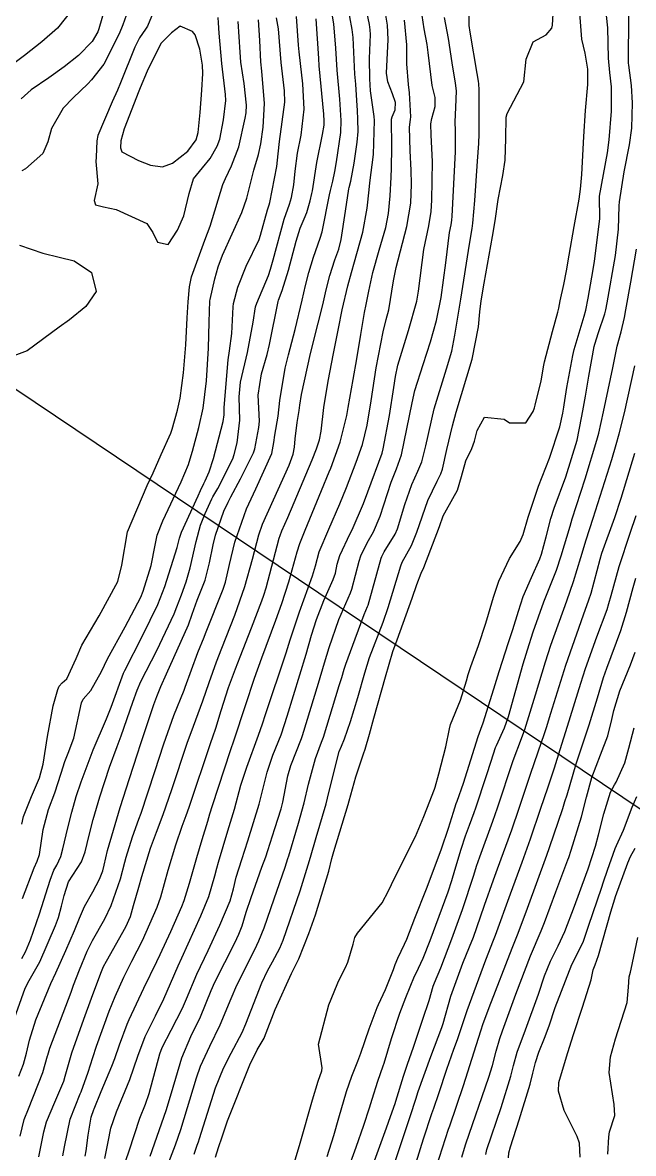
# Model space of a CAD drawing. Header units: feet. Extents: x 1313709 to 1317500, y 405869 to 411659.
# Drawn here: x 1315703.2 to 1315854.1, y 408521.9 to 408801.3 of the extents above; entities that cross this region are included whole.
import ezdxf

# ---------------------------------------------------------------- set-up
doc = ezdxf.new("R2010")
doc.units = ezdxf.units.FT
for name, color, linetype in [('C-MISC', 7, 'CONTINUOUS'), ('C-TOPO-MAJR', 32, 'CONTINUOUS'), ('V-PROP-LINE', 7, 'CONTINUOUS')]:
    doc.layers.add(name, color=color, linetype=linetype)

msp = doc.modelspace()

# ---------------------------------------------------------------- linework, layer by layer
at = {"layer": 'C-MISC'}
msp.add_lwpolyline([(1316175.29, 409882.05), (1316147.13, 409840.8), (1316117.25, 409800.78), (1316085.69, 409762.07), (1315822.79, 409453.18), (1315751.45, 409369.35), (1315496.6, 409069.92), (1315725.53, 408876.04), (1315669.73, 408824.9), (1315611.32, 408771.35), (1315906.47, 408572.9), (1316371.21, 408597.55), (1316364.12, 409376.15), (1316363.66, 409392.25), (1316359.66, 409530.59), (1316358.43, 409573.13), (1316356.29, 409647.36), (1316354.08, 409723.75), (1316351.92, 409798.39), (1316349.7, 409875.22)], dxfattribs=at)
at = {"layer": 'C-TOPO-MAJR'}
for points in [[(1315726.11, 408814.06), (1315722.05, 408799.81), (1315721.78, 408799.05), (1315720.38, 408796.64), (1315717, 408793.21), (1315713.43, 408790.36), (1315709.71, 408787.67), (1315705.3, 408784.73), (1315702.81, 408782.45)], [(1315702.58, 408526.15), (1315703.61, 408530.23), (1315704.61, 408532.9), (1315708.21, 408541.86), (1315709.36, 408545.94), (1315709.41, 408546.14), (1315709.94, 408547.85), (1315715.16, 408561.7), (1315715.79, 408563.4), (1315717.24, 408567.24), (1315719.17, 408571.88), (1315720.48, 408574.51), (1315723.49, 408579.82), (1315725.09, 408583.11), (1315727.38, 408589.72), (1315728.43, 408593.81), (1315728.75, 408595.04), (1315730.37, 408600.06), (1315731.93, 408604.47), (1315732.45, 408605.94), (1315735.84, 408616.22), (1315738.09, 408623.11), (1315740.55, 408630.11), (1315743.07, 408636.31), (1315743.37, 408637.1), (1315746.47, 408645.65), (1315748.05, 408649.48), (1315748.39, 408650.33), (1315752.76, 408661.28), (1315753.34, 408663.04), (1315754.26, 408667.39), (1315755.6, 408672.9), (1315758.47, 408681.15), (1315760.77, 408686.14), (1315764.75, 408694.84), (1315765.26, 408697.58), (1315765.51, 408699.38), (1315766.35, 408704.09), (1315766.7, 408707.96), (1315768.06, 408715.91), (1315768.88, 408719.24), (1315770.48, 408725.48), (1315772.27, 408732.74), (1315773.1, 408736.33), (1315773.92, 408739.6), (1315775.07, 408743.36), (1315776.72, 408748.08), (1315777.17, 408749.62), (1315779.01, 408758.76), (1315779.26, 408759.83), (1315779.84, 408762.11), (1315780.31, 408764.5), (1315780.74, 408766.95), (1315781.77, 408774.18), (1315781.88, 408777.1), (1315781.52, 408782.44), (1315780.92, 408789.6), (1315780.58, 408795.05), (1315780.07, 408800.99), (1315779.11, 408806.69)], [(1315707.24, 408521), (1315708.46, 408527.23), (1315709.11, 408529.66), (1315711.15, 408534.56), (1315713.35, 408539.71), (1315713.71, 408540.92), (1315713.84, 408541.51), (1315715.33, 408546.68), (1315718.3, 408555.05), (1315720.2, 408560.19), (1315722.52, 408566.44), (1315723.21, 408568.05), (1315723.9, 408569.37), (1315728.68, 408577.84), (1315729.81, 408580.44), (1315730.6, 408583.14), (1315731.89, 408587.68), (1315732.65, 408590.27), (1315734.81, 408597.27), (1315736.27, 408601.28), (1315737.94, 408605.65), (1315740.09, 408611.8), (1315743.86, 408623.28), (1315745.37, 408627.47), (1315747.73, 408633.7), (1315749.25, 408638.22), (1315751.06, 408643.35), (1315752.39, 408646.71), (1315755.59, 408654.9), (1315758.09, 408661.95), (1315760.01, 408668.7), (1315761.52, 408674.72), (1315762.46, 408677.41), (1315769.03, 408691.95), (1315770.04, 408694.67), (1315770.33, 408696.4), (1315770.48, 408698.44), (1315771.03, 408702.47), (1315771.52, 408705.48), (1315771.69, 408706.76), (1315772.1, 408709.41), (1315774.31, 408719.51), (1315776.18, 408727.03), (1315777.32, 408731.56), (1315778.18, 408735.3), (1315779.07, 408738.85), (1315780.35, 408742.73), (1315781.28, 408745.32), (1315781.9, 408747.76), (1315782.96, 408754.73), (1315783.79, 408760.25), (1315783.86, 408760.57), (1315784.24, 408762.11), (1315785.05, 408766.58), (1315785.86, 408771.82), (1315786.04, 408774.44), (1315786, 408777.47), (1315785.88, 408779.6), (1315785.74, 408782.11), (1315785.47, 408786.15), (1315785.29, 408788.58), (1315784.84, 408797.65), (1315784.63, 408799.65), (1315782.87, 408809.07)], [(1315770.35, 408519.7), (1315771.77, 408524.42), (1315774.81, 408535.12), (1315776.18, 408539.7), (1315777.09, 408542.26), (1315777.2, 408543.01), (1315776.31, 408548.86), (1315778.79, 408558.61), (1315780.86, 408563.64), (1315781.19, 408564.4), (1315782.92, 408567.83), (1315783.52, 408569.09), (1315784.85, 408573.56), (1315785.24, 408575.19), (1315785.89, 408576.3), (1315792.04, 408583.8), (1315793.56, 408586.72), (1315794.29, 408588.33), (1315794.84, 408589.41), (1315800.22, 408600.16), (1315802.3, 408605.13), (1315803.02, 408607), (1315804.94, 408611.87), (1315805.11, 408612.4), (1315806, 408615.63), (1315807.76, 408622.31), (1315808.61, 408626.77), (1315808.9, 408627.82), (1315811.35, 408633.89), (1315812.8, 408638.69), (1315813.21, 408640.25), (1315813.89, 408642.19), (1315815.81, 408647.39), (1315817.59, 408652.87), (1315818.28, 408655.15), (1315819.47, 408659.31), (1315820.8, 408663.31), (1315823.48, 408668.88), (1315826.07, 408673.08), (1315826.82, 408674.81), (1315828.05, 408679.07), (1315830.62, 408686.73), (1315833.32, 408693.71), (1315835.91, 408701.41), (1315836.59, 408704.8), (1315836.85, 408706.31), (1315836.95, 408706.88), (1315837.65, 408711.12), (1315839.09, 408719.04), (1315839.45, 408720.57), (1315841.92, 408728.78), (1315842.31, 408730.29), (1315842.86, 408733.24), (1315843.82, 408738.42), (1315844.46, 408742.28), (1315845.75, 408752.91), (1315845.8, 408755), (1315845.67, 408756.25), (1315845.71, 408758.41), (1315847.67, 408769.13), (1315848.1, 408772.33), (1315848.63, 408779.47), (1315848.62, 408785.46), (1315848.22, 408789), (1315847.9, 408792.51), (1315847.72, 408800), (1315846.98, 408806.95)], [(1315715.24, 408804.31), (1315711.85, 408799.92), (1315707.9, 408796.6), (1315703.69, 408793.21), (1315699.7, 408790.24)], [(1315729.58, 408805.38), (1315727.94, 408800.75), (1315727.03, 408798.53), (1315723.26, 408791.08), (1315720.23, 408787.17), (1315719.28, 408786.2), (1315715.68, 408782.72), (1315713.25, 408780.17), (1315710.36, 408775.19), (1315709.45, 408771.89), (1315708.18, 408768.95), (1315703.94, 408765.18), (1315703.01, 408764.73)], [(1315713.11, 408521.26), (1315713.56, 408523.46), (1315714.98, 408530.29), (1315717.45, 408536.6), (1315717.66, 408537.09), (1315719.36, 408541.92), (1315720.51, 408545.56), (1315721.46, 408548.37), (1315724.61, 408556.98), (1315726.04, 408560.63), (1315728.17, 408565.38), (1315730.16, 408569.33), (1315732.84, 408574.49), (1315736.45, 408582.68), (1315737.3, 408585.25), (1315739.18, 408591.87), (1315741.04, 408598.15), (1315742.6, 408602.76), (1315743.59, 408605.35), (1315744.33, 408607.4), (1315749.65, 408623.45), (1315750.15, 408624.85), (1315750.91, 408626.98), (1315752.27, 408631.28), (1315754.08, 408637.04), (1315755.75, 408641.62), (1315756.93, 408644.55), (1315759.76, 408651.79), (1315762.3, 408658.42), (1315762.81, 408659.83), (1315763.39, 408661.65), (1315766.59, 408673.93), (1315766.81, 408674.6), (1315767.25, 408675.71), (1315768.69, 408679.03), (1315774.75, 408693.24), (1315775.78, 408696), (1315776.49, 408698.23), (1315776.93, 408700.37), (1315777.57, 408706.2), (1315778.65, 408712.72), (1315780.01, 408719.54), (1315781.2, 408725.73), (1315782.13, 408730.33), (1315783.55, 408736.28), (1315784.41, 408739.6), (1315785.18, 408742.21), (1315787.25, 408749.51), (1315788.3, 408755.45), (1315788.77, 408760.03), (1315788.99, 408761.72), (1315789.84, 408768.76), (1315790.08, 408777.17), (1315790, 408778.13), (1315789.11, 408784.48), (1315788.92, 408787.45), (1315788.91, 408792.43), (1315789.13, 408798.35), (1315789.08, 408799.55), (1315788.85, 408800.86), (1315787.84, 408805.93)], [(1315718.62, 408521.16), (1315718.88, 408522.46), (1315719.36, 408526.36), (1315720.13, 408530.84), (1315720.8, 408532.73), (1315720.86, 408532.88), (1315722.6, 408537.19), (1315725.23, 408543.41), (1315725.94, 408545.31), (1315727.13, 408548.67), (1315729.01, 408553.77), (1315729.49, 408554.92), (1315733.11, 408562.71), (1315736.31, 408569.29), (1315737.15, 408571.01), (1315739.77, 408576.69), (1315742.52, 408582.84), (1315743.12, 408584.4), (1315744.38, 408588.64), (1315746.19, 408595.02), (1315747.54, 408599.46), (1315748.94, 408603.98), (1315749.47, 408605.79), (1315750.07, 408607.81), (1315754.57, 408621.44), (1315755.47, 408624.09), (1315758.28, 408632.54), (1315760.47, 408639.29), (1315762.26, 408644.37), (1315765.73, 408653.68), (1315767.2, 408657.78), (1315768.99, 408663.09), (1315771.02, 408670.55), (1315771.64, 408672.59), (1315772.98, 408675.92), (1315777.04, 408685.68), (1315778.95, 408690.32), (1315779.32, 408691.22), (1315781.63, 408697.64), (1315783.24, 408704.24), (1315783.59, 408706.24), (1315784.84, 408713.09), (1315785.74, 408718.25), (1315786.72, 408724.28), (1315787.62, 408729.65), (1315788.02, 408731.64), (1315788.71, 408734.98), (1315789.71, 408739.6), (1315791.28, 408745.06), (1315792.9, 408750.68), (1315793.59, 408754.13), (1315794, 408758.51), (1315794.22, 408763.1), (1315794.32, 408765.32), (1315794.38, 408770.53), (1315794.31, 408777.43), (1315794.49, 408778.08), (1315795.22, 408779.76), (1315795.29, 408781.58), (1315794.57, 408783.76), (1315793.38, 408786.73), (1315793.11, 408788.86), (1315793.49, 408797.13), (1315793.3, 408800.73), (1315792.63, 408804.68)], [(1315736.02, 408805.24), (1315734.06, 408800.45), (1315733.55, 408799.7), (1315732.07, 408797.57), (1315730.94, 408795.23), (1315727.37, 408786.41), (1315726.63, 408784.67), (1315725.28, 408781.78), (1315721.74, 408773.44), (1315721.56, 408772.09), (1315721.33, 408768.08), (1315721.31, 408766.98), (1315721.79, 408761.46), (1315720.86, 408757.36), (1315721.23, 408756.26), (1315723.14, 408755.76), (1315726.27, 408755.11), (1315733.91, 408751.64), (1315735.34, 408749.42), (1315736.47, 408747.06), (1315739.11, 408746.46), (1315741.48, 408750.03), (1315743, 408753.61), (1315744.37, 408759.11), (1315745.38, 408762.74), (1315747.61, 408765.41), (1315749.49, 408767.73), (1315751.24, 408770.77), (1315751.9, 408772.5), (1315752.83, 408777.29), (1315753.35, 408782.09), (1315753.31, 408783.56), (1315752.44, 408791.21), (1315751.74, 408798.72), (1315751.55, 408801.25), (1315751.48, 408802.61)], [(1315737.26, 408514.35), (1315740.93, 408523.96), (1315742.25, 408527.8), (1315746.14, 408540.53), (1315747.13, 408543.4), (1315749.42, 408548.34), (1315752.01, 408553.66), (1315754.68, 408560.16), (1315756.09, 408563.46), (1315760.53, 408572.23), (1315761.56, 408574.37), (1315762.83, 408577.6), (1315765.35, 408584.75), (1315768.07, 408592.6), (1315768.74, 408594.75), (1315768.92, 408595.37), (1315771.37, 408603.48), (1315772.75, 408608.48), (1315773.82, 408613.08), (1315775.5, 408619.45), (1315777.01, 408623.46), (1315777.51, 408624.76), (1315781.41, 408637.49), (1315782.01, 408639.5), (1315782.59, 408641.55), (1315783.01, 408642.81), (1315785.35, 408649.06), (1315787.59, 408655.05), (1315788.42, 408657.06), (1315788.52, 408657.33), (1315791.79, 408668.93), (1315791.94, 408669.39), (1315792.51, 408670.52), (1315795.19, 408674.92), (1315795.77, 408676.19), (1315797.63, 408682.23), (1315799.3, 408687.18), (1315800.82, 408690.47), (1315801.79, 408692.8), (1315802.75, 408696.69), (1315804.87, 408705.9), (1315807.9, 408715.78), (1315809.21, 408720.09), (1315809.74, 408722.76), (1315809.94, 408724.08), (1315811.43, 408733.01), (1315813.58, 408746.56), (1315814.25, 408750.47), (1315814.43, 408751.76), (1315814.86, 408757.37), (1315815.58, 408767.06), (1315815.91, 408771.43), (1315815.97, 408773.84), (1315815.94, 408784.73), (1315815.9, 408786.16), (1315815.81, 408786.85), (1315815.48, 408788.73), (1315813.71, 408798.98), (1315813.53, 408800.59), (1315813.49, 408805.65)], [(1315700.69, 408553.87), (1315703.84, 408562.72), (1315704.79, 408564.6), (1315707.46, 408569.19), (1315711.32, 408578.17), (1315712.05, 408580.19), (1315712.82, 408582.95), (1315713.42, 408585.6), (1315714.52, 408588.95), (1315716.67, 408592.31), (1315717.76, 408593.95), (1315718.65, 408596.35), (1315719.64, 408600.5), (1315720.65, 408604.36), (1315722.26, 408609.97), (1315724.65, 408617.35), (1315726.53, 408622.45), (1315727.54, 408625.09), (1315730.44, 408633.38), (1315731.49, 408636.34), (1315732.42, 408638.48), (1315736.31, 408646.18), (1315740.61, 408655.17), (1315741.31, 408656.95), (1315742.41, 408659.9), (1315743.56, 408663.12), (1315744.55, 408666.57), (1315746.07, 408673.1), (1315747.14, 408677.12), (1315748.26, 408679.98), (1315749.9, 408683.62), (1315750.2, 408684.16), (1315751.39, 408686.15), (1315755.08, 408693.55), (1315755.47, 408694.61), (1315756.18, 408697.45), (1315756.86, 408703.09), (1315756.7, 408708.8), (1315756.99, 408712.47), (1315758.71, 408719.78), (1315760.13, 408727.3), (1315760.73, 408731.05), (1315761.01, 408731.99), (1315763.91, 408738.81), (1315764.45, 408740.37), (1315765.05, 408742.67), (1315767.82, 408752.74), (1315769.08, 408756.43), (1315769.59, 408758.07), (1315770.16, 408761.25), (1315770.52, 408764.63), (1315771.11, 408769.08), (1315771.98, 408773.47), (1315772.74, 408779.95), (1315772.44, 408786.19), (1315771.87, 408791.25), (1315771.52, 408794.14), (1315771.31, 408795.78), (1315770.85, 408802.86)], [(1315702.25, 408540.92), (1315703.4, 408543.88), (1315704.12, 408546.63), (1315704.87, 408549.84), (1315706.45, 408554.85), (1315710.15, 408563.81), (1315711.44, 408566.48), (1315713.87, 408571.99), (1315715.97, 408576.98), (1315717.24, 408580.02), (1315718.48, 408582.85), (1315720.5, 408586.47), (1315722.19, 408589.62), (1315722.98, 408591.71), (1315723.31, 408593.06), (1315724.2, 408596.76), (1315725.62, 408601.76), (1315727.31, 408607.34), (1315729.59, 408614.54), (1315731.57, 408620.64), (1315732.32, 408622.94), (1315735.61, 408632.82), (1315736.36, 408634.76), (1315737.36, 408637.24), (1315738.71, 408640.42), (1315744.15, 408652.46), (1315745.1, 408655.13), (1315746.33, 408658.55), (1315748.28, 408663.54), (1315749.36, 408667.81), (1315750.24, 408672.29), (1315750.84, 408674.64), (1315752.88, 408680.55), (1315753.95, 408682.84), (1315754.66, 408684.15), (1315757.02, 408688.56), (1315760.22, 408694.97), (1315760.52, 408695.98), (1315761.55, 408701.23), (1315761.69, 408702.84), (1315761.41, 408709.23), (1315762.23, 408714.54), (1315763.58, 408719.33), (1315764.15, 408721.76), (1315766.33, 408732.39), (1315766.43, 408732.71), (1315767.33, 408735.12), (1315768.86, 408740.14), (1315770.76, 408747.3), (1315771.71, 408750.56), (1315772.7, 408752.81), (1315773.43, 408754.4), (1315774.19, 408757.25), (1315774.65, 408759.08), (1315774.79, 408759.79), (1315775.84, 408766.73), (1315777.27, 408773.67), (1315777.67, 408775.98), (1315777.7, 408776.95), (1315777.58, 408778.73), (1315776.47, 408790.64), (1315776.33, 408792.45), (1315775.68, 408802.27)], [(1315702.99, 408570.01), (1315703.88, 408571.64), (1315705.16, 408574.67), (1315707.39, 408581.05), (1315710.03, 408589.4), (1315710.94, 408591.86), (1315711.61, 408593.07), (1315712.66, 408595.22), (1315713.11, 408597.13), (1315714.35, 408602.3), (1315715.36, 408606.19), (1315716.43, 408610.03), (1315717.62, 408613.72), (1315720.64, 408621.62), (1315723.94, 408629.3), (1315725.06, 408632.13), (1315728.09, 408640.53), (1315728.41, 408641.23), (1315732.84, 408649.79), (1315736.59, 408657.51), (1315738.3, 408661.97), (1315741.34, 408671.59), (1315741.93, 408673.9), (1315742.43, 408675.4), (1315746.54, 408684.38), (1315747.12, 408685.65), (1315747.93, 408687.39), (1315748.28, 408688.05), (1315749.29, 408690.3), (1315750.33, 408693.62), (1315752.72, 408702.71), (1315752.95, 408704.4), (1315753.01, 408706.22), (1315753.98, 408717.99), (1315754.3, 408720.19), (1315754.86, 408724.5), (1315755.17, 408731.09), (1315755.27, 408731.92), (1315756.35, 408735.97), (1315758.45, 408741.15), (1315761.59, 408747.73), (1315761.96, 408748.78), (1315763.69, 408755.07), (1315764.1, 408756.3), (1315764.26, 408756.85), (1315765.95, 408765.8), (1315766.32, 408768.86), (1315766.68, 408771.98), (1315767.94, 408781.68), (1315767.88, 408784.5), (1315767.08, 408791.43), (1315766.37, 408799.81), (1315765.92, 408802.48)], [(1315703.02, 408603.25), (1315703.43, 408605.11), (1315705.4, 408610.09), (1315707.33, 408614.68), (1315708.27, 408618.05), (1315709.32, 408624.86), (1315710.73, 408632.49), (1315711.86, 408636.47), (1315712.21, 408637.31), (1315712.98, 408638.15), (1315714.14, 408639.17), (1315716.4, 408644.14), (1315717.85, 408647.46), (1315722.13, 408654.74), (1315726.73, 408663.24), (1315727.7, 408667.23), (1315729.06, 408675.47), (1315733.94, 408686.92), (1315735.45, 408690.04), (1315737.45, 408694.57), (1315739.79, 408699.83), (1315740.17, 408700.84), (1315741.49, 408705.52), (1315742.13, 408708.52), (1315742.96, 408714.79), (1315743.47, 408721.72), (1315743.82, 408728.35), (1315744.09, 408732.29), (1315744.4, 408736.05), (1315744.91, 408738.51), (1315748.23, 408747.53), (1315749.52, 408751.03), (1315752.66, 408761.3), (1315753.27, 408762.82), (1315754.82, 408765.91), (1315756.57, 408770.65), (1315758.18, 408777.73), (1315758.39, 408779.04), (1315758.46, 408780.96), (1315757.88, 408786.25), (1315757.13, 408791.55), (1315756.92, 408794.02), (1315756.45, 408801.61)], [(1315703.17, 408584.86), (1315706.03, 408592.47), (1315706.81, 408594.11), (1315707.38, 408595.77), (1315708.24, 408601.88), (1315709.55, 408606.83), (1315711.12, 408610.99), (1315712.7, 408615.8), (1315713.61, 408618.69), (1315714.42, 408620.75), (1315715.86, 408624.51), (1315717.7, 408633.19), (1315718.14, 408634.16), (1315720.05, 408636.26), (1315722.64, 408640.96), (1315724.14, 408644.1), (1315728.56, 408652), (1315732.42, 408659.37), (1315733.01, 408660.81), (1315734.92, 408667.15), (1315735.91, 408672.15), (1315736.41, 408674.69), (1315737.84, 408678.22), (1315742.36, 408687.8), (1315744.14, 408692.11), (1315744.62, 408693.55), (1315745.14, 408695.39), (1315746.75, 408701.27), (1315747.81, 408706.04), (1315748.62, 408712.8), (1315749.09, 408720.88), (1315749.31, 408727.29), (1315749.45, 408732.59), (1315749.48, 408732.88), (1315750.69, 408738.03), (1315751.49, 408740.99), (1315752.58, 408743.85), (1315757.35, 408754.41), (1315758.61, 408757.93), (1315759.1, 408759.9), (1315760.32, 408764.84), (1315761.46, 408768.72), (1315762.02, 408771.37), (1315762.57, 408775.48), (1315762.94, 408781.3), (1315762.26, 408789.31), (1315762.02, 408791.62), (1315761.81, 408796.89), (1315761.46, 408801.98)], [(1315723.52, 408520.63), (1315724.34, 408524.74), (1315724.97, 408528.09), (1315726.42, 408532.17), (1315729.68, 408540.13), (1315731.62, 408545.9), (1315733.48, 408550.71), (1315735.99, 408555.84), (1315738.06, 408560.04), (1315739.75, 408563.81), (1315741.65, 408568.22), (1315742.52, 408570.19), (1315747.23, 408580.55), (1315749.19, 408585.35), (1315750.7, 408590.45), (1315751.14, 408592.36), (1315751.54, 408593.83), (1315753.92, 408601.55), (1315755.5, 408606.97), (1315757.11, 408612.9), (1315758.54, 408617.32), (1315761.48, 408625.22), (1315762.47, 408628.05), (1315763.2, 408630.3), (1315768.26, 408645.61), (1315769.28, 408648.78), (1315771.59, 408655.74), (1315774.82, 408664.58), (1315775.52, 408667.11), (1315776.47, 408670.57), (1315778.81, 408676.13), (1315781.54, 408682.39), (1315783.16, 408686.45), (1315785.59, 408692.67), (1315787.11, 408697.02), (1315788.29, 408701.82), (1315789.28, 408707.86), (1315790.56, 408716.03), (1315792.23, 408724.89), (1315793.03, 408727.94), (1315793.65, 408730.36), (1315794.83, 408737.5), (1315795.49, 408740.78), (1315798.11, 408750.91), (1315799.07, 408756.74), (1315799.26, 408761.44), (1315799.19, 408764.83), (1315798.9, 408769.64), (1315798.75, 408775.45), (1315798.98, 408777.41), (1315799.05, 408778.01), (1315798.73, 408783.98), (1315798.49, 408786.01), (1315798.09, 408791.17), (1315798.09, 408793.08), (1315798.06, 408795.85), (1315797.52, 408801.9)], [(1315728.68, 408520.08), (1315729.48, 408522.51), (1315732.14, 408530.58), (1315733.51, 408534.03), (1315734.43, 408536.64), (1315737.08, 408546.47), (1315737.66, 408548.02), (1315739.88, 408552.29), (1315742.66, 408557.74), (1315743.68, 408560.09), (1315746.24, 408566.16), (1315749, 408572.04), (1315751.92, 408578.28), (1315754.44, 408584.31), (1315755.27, 408587.28), (1315755.94, 408590.12), (1315757.32, 408594.5), (1315758.86, 408599.13), (1315761.64, 408608.17), (1315762.61, 408612.09), (1315763.59, 408616.1), (1315765.03, 408620.3), (1315767.06, 408625.33), (1315767.16, 408625.59), (1315768.51, 408629.94), (1315773.26, 408645.21), (1315774.58, 408649.92), (1315775.76, 408653.8), (1315777.62, 408658.5), (1315779.9, 408663.73), (1315780.44, 408665.22), (1315780.93, 408667.47), (1315781.51, 408669.64), (1315784.13, 408675.09), (1315784.59, 408675.98), (1315787.38, 408682.46), (1315788.47, 408685.36), (1315791.97, 408694.89), (1315792.29, 408695.99), (1315793.79, 408704.24), (1315794.86, 408711.12), (1315795.29, 408713.84), (1315795.91, 408716.66), (1315798.47, 408725.21), (1315800.56, 408732.46), (1315800.99, 408734.94), (1315802.3, 408745.27), (1315803.56, 408751.14), (1315804.13, 408754.64), (1315804.3, 408757.42), (1315804.45, 408767.01), (1315804.1, 408773.47), (1315804.02, 408776.27), (1315804.25, 408777.64), (1315805.11, 408780.59), (1315805.13, 408782.83), (1315804.39, 408785.79), (1315803.38, 408793.93), (1315803.11, 408795.91), (1315802.36, 408799.78), (1315801.85, 408803.11)], [(1315734.7, 408521.2), (1315738.65, 408532.48), (1315739.95, 408536.79), (1315742.51, 408545.46), (1315744.75, 408550.75), (1315747.11, 408555.65), (1315749.77, 408562.13), (1315750.67, 408564.18), (1315755.59, 408573.92), (1315756.6, 408576.01), (1315757.4, 408578.11), (1315758.44, 408581.49), (1315759.61, 408585.13), (1315762.3, 408592.57), (1315763.25, 408595.19), (1315763.78, 408596.73), (1315765.51, 408602.17), (1315767.02, 408607), (1315767.45, 408608.69), (1315768.73, 408615.16), (1315769.44, 408617.71), (1315772.04, 408624.39), (1315772.33, 408625.18), (1315776.26, 408638.08), (1315777.74, 408643.09), (1315778.88, 408646.89), (1315781.34, 408653.79), (1315784.16, 408660.4), (1315784.48, 408661.28), (1315786.31, 408668.19), (1315786.72, 408669.51), (1315788.34, 408672.79), (1315789.83, 408675.45), (1315791.51, 408679.38), (1315794.26, 408687.71), (1315795.56, 408691.04), (1315796.77, 408694.48), (1315799.38, 408707.33), (1315800.09, 408710.44), (1315802.13, 408716.86), (1315803.95, 408722.46), (1315805.4, 408727.73), (1315806.54, 408733.4), (1315807.73, 408741.92), (1315808.62, 408749.44), (1315809.01, 408751.37), (1315809.2, 408752.54), (1315809.26, 408753.46), (1315810.14, 408769.37), (1315810.14, 408771.53), (1315810.08, 408774.57), (1315810.07, 408776.81), (1315810.24, 408780.38), (1315810.33, 408784.44), (1315810.1, 408786.32), (1315809.33, 408791.37), (1315808.37, 408797.43), (1315807.39, 408802.56)], [(1315745.55, 408521.69), (1315746.34, 408523.9), (1315746.6, 408524.68), (1315746.88, 408525.57), (1315750.86, 408538.08), (1315752.79, 408542.89), (1315754.71, 408546.6), (1315757.44, 408551.77), (1315758.36, 408553.92), (1315762.25, 408563.99), (1315763.67, 408567.01), (1315764.88, 408569.17), (1315766.7, 408572.56), (1315767.57, 408574.59), (1315771.76, 408586.73), (1315773.76, 408593.2), (1315774.28, 408595.06), (1315775.71, 408599.96), (1315778.16, 408608.27), (1315778.86, 408611.02), (1315781.41, 408621.15), (1315781.95, 408622.53), (1315782.74, 408624.34), (1315784.18, 408628.56), (1315785.96, 408634.5), (1315787.7, 408640.61), (1315788.91, 408644.38), (1315792.22, 408653.16), (1315793.49, 408656.81), (1315796.6, 408667.1), (1315796.98, 408667.98), (1315799.25, 408672.09), (1315800.6, 408675.38), (1315803.32, 408683.2), (1315805.56, 408687.96), (1315806.51, 408689.8), (1315806.87, 408690.98), (1315807.94, 408695.81), (1315809.34, 408701.66), (1315810.32, 408705.04), (1315814.22, 408718.13), (1315815.81, 408726.15), (1315816.14, 408729.86), (1315816.46, 408732.6), (1315817.19, 408736.92), (1315819.28, 408748.44), (1315819.89, 408752.3), (1315820.67, 408757.63), (1315821.85, 408763.52), (1315822.39, 408767.34), (1315822.53, 408772.68), (1315822.65, 408777.96), (1315822.88, 408778.88), (1315826.98, 408786.68), (1315827.58, 408792.31), (1315829.28, 408796.59), (1315832.55, 408798.34), (1315833.9, 408799.94), (1315834.1, 408800.72), (1315834.22, 408803.46)], [(1315750.81, 408520.93), (1315751.6, 408523.28), (1315752.47, 408525.97), (1315753.79, 408529.89), (1315759.33, 408543.76), (1315761.17, 408547.42), (1315762.83, 408550.37), (1315762.92, 408550.56), (1315765.59, 408557.4), (1315769.64, 408566.32), (1315771.38, 408569.97), (1315773.92, 408576.19), (1315775.5, 408580.78), (1315778.79, 408591.64), (1315779.58, 408594.74), (1315780.04, 408596.45), (1315783.62, 408608.06), (1315783.87, 408608.97), (1315785.46, 408614.93), (1315787.38, 408620.63), (1315787.77, 408621.77), (1315788.85, 408625.51), (1315789.95, 408629.46), (1315792.81, 408639.67), (1315794.68, 408645.9), (1315795.68, 408648.77), (1315799.42, 408659.08), (1315800.56, 408662.42), (1315801.67, 408665.22), (1315802.29, 408666.65), (1315806.13, 408676.83), (1315807.09, 408679.45), (1315807.87, 408680.94), (1315810.64, 408685.81), (1315811.61, 408689.19), (1315812.67, 408693.04), (1315814.15, 408696.08), (1315814.81, 408697.91), (1315815.46, 408700.48), (1315817.28, 408703.85), (1315822.16, 408703.29), (1315823.48, 408702.44), (1315827.48, 408702.44), (1315829.29, 408705.2), (1315829.63, 408706.16), (1315829.81, 408706.74), (1315831.28, 408712.78), (1315831.91, 408716.65), (1315832.08, 408717.49), (1315834.1, 408724.99), (1315835.37, 408729.73), (1315835.61, 408730.77), (1315835.98, 408732.59), (1315836.87, 408736.57), (1315837.53, 408739.94), (1315838.17, 408743.86), (1315839.44, 408750.94), (1315840.68, 408757.73), (1315840.99, 408760.14), (1315841.3, 408763.79), (1315841.78, 408773.16), (1315842.24, 408779.63), (1315842.77, 408786), (1315842.79, 408789.8), (1315842.17, 408793.74), (1315841.36, 408797.23), (1315840.86, 408803.66)], [(1315778.44, 408521.13), (1315780.05, 408526.32), (1315781.3, 408530.64), (1315783.23, 408537.19), (1315784.54, 408540.93), (1315786.01, 408544.69), (1315786.73, 408546.63), (1315788.79, 408552.67), (1315790.74, 408557.89), (1315791.08, 408558.65), (1315792.79, 408562.4), (1315794.79, 408567.34), (1315795.22, 408568.51), (1315795.88, 408570.14), (1315797.56, 408573.55), (1315798.13, 408574.83), (1315800.07, 408579.97), (1315802.93, 408587.22), (1315803.65, 408588.97), (1315806.7, 408597.17), (1315808.37, 408602.27), (1315809.59, 408606.17), (1315810.31, 408608.3), (1315810.52, 408608.89), (1315812.09, 408613.35), (1315815.75, 408624.92), (1315816.37, 408626.71), (1315816.93, 408628.26), (1315819.61, 408636.66), (1315820.88, 408640.96), (1315823.19, 408648.12), (1315824.31, 408651.32), (1315825.68, 408655.83), (1315826.85, 408659.49), (1315828.88, 408664.17), (1315830.96, 408668.77), (1315831.37, 408669.95), (1315832.52, 408674.22), (1315833.66, 408678.74), (1315834.49, 408681.3), (1315837.41, 408689.05), (1315840.16, 408698.17), (1315841.21, 408703.62), (1315841.53, 408705.42), (1315842.25, 408709.01), (1315843.06, 408713.94), (1315844.38, 408721.32), (1315844.51, 408721.86), (1315845.43, 408724.72), (1315847.04, 408729.35), (1315847.29, 408730.33), (1315847.6, 408732.08), (1315849.6, 408743.78), (1315850.37, 408750.27), (1315850.57, 408756.02), (1315850.61, 408757.02), (1315851.75, 408764.47), (1315853.09, 408771.16), (1315853.65, 408775.21), (1315853.87, 408781.54), (1315853.63, 408785.82), (1315852.93, 408790.82), (1315852.89, 408791.29), (1315852.92, 408803.21)], [(1315747.44, 408784.66), (1315747.69, 408788.71), (1315747.6, 408790.85), (1315746.95, 408794.8), (1315745.8, 408798.3), (1315745.19, 408799.13), (1315742.15, 408800.45), (1315739.93, 408798.76), (1315737.87, 408796.78), (1315737.34, 408796.16), (1315733.99, 408789.31), (1315732.23, 408785.24), (1315731.91, 408784.41), (1315728.29, 408775.08), (1315727.48, 408772.09), (1315727.41, 408770.38), (1315727.73, 408769.36), (1315731.82, 408767.24), (1315734.79, 408766.12), (1315737.77, 408765.71), (1315740.18, 408766.58), (1315744, 408769.55), (1315746.04, 408772.38), (1315746.58, 408774.19), (1315747.02, 408779.11), (1315747.44, 408784.66)], [(1315702.39, 408746.36), (1315708.17, 408744.33), (1315712.21, 408743.34), (1315715.96, 408742.46), (1315720.25, 408739.59), (1315721.39, 408734.91), (1315718.85, 408731.15), (1315714.77, 408727.85), (1315712.21, 408726.08), (1315704.3, 408720.18), (1315699.71, 408718.47)], [(1315783.4, 408517.3), (1315785.57, 408523.39), (1315787.49, 408528.84), (1315788.85, 408533.14), (1315789.54, 408535.29), (1315790.92, 408539.72), (1315792.24, 408543.54), (1315792.47, 408544.19), (1315794.35, 408550.24), (1315796.35, 408556.5), (1315797.83, 408560.4), (1315800.03, 408565.66), (1315800.38, 408566.41), (1315802.1, 408570.15), (1315803.83, 408574.51), (1315808.33, 408586.49), (1315809.25, 408589.28), (1315809.97, 408591.85), (1315811.51, 408597.06), (1315812.6, 408600.35), (1315813.58, 408603.01), (1315814.74, 408606.12), (1315815.14, 408607.29), (1315817.75, 408615.25), (1315818.92, 408618.76), (1315820.02, 408622.18), (1315820.21, 408622.69), (1315822.22, 408627.06), (1315823.2, 408629.85), (1315826.81, 408642.87), (1315827.56, 408645.25), (1315827.92, 408646.33), (1315829.32, 408650.78), (1315831.96, 408658.2), (1315835.06, 408666.04), (1315836.23, 408669.54), (1315838.42, 408676.88), (1315838.97, 408678.66), (1315842.11, 408688.58), (1315845.04, 408698.14), (1315845.5, 408699.9), (1315846.68, 408705.14), (1315848.95, 408716.04), (1315850.04, 408721.33), (1315851, 408724.89), (1315851.84, 408728.42), (1315852.18, 408730.32), (1315853.41, 408737.19), (1315854.85, 408745.32)], [(1315789.1, 408517.33), (1315793.06, 408528.2), (1315794.09, 408531.02), (1315795.2, 408534.2), (1315795.38, 408534.75), (1315797.24, 408540.97), (1315798.24, 408543.91), (1315799.74, 408548.13), (1315802.07, 408555.07), (1315803.61, 408559.68), (1315804.63, 408563.19), (1315804.92, 408564), (1315806.51, 408567.76), (1315809.21, 408574.91), (1315811.82, 408582.16), (1315814.62, 408590.63), (1315815.31, 408592.87), (1315816.1, 408595.17), (1315819.37, 408603.97), (1315820.5, 408607.25), (1315824.36, 408618.99), (1315826.39, 408624.36), (1315827.24, 408626.66), (1315829.85, 408635.2), (1315832.32, 408643.38), (1315833.68, 408647.48), (1315837.58, 408658.45), (1315839.27, 408663.22), (1315841.06, 408669.13), (1315842.39, 408673.51), (1315844.15, 408678.82), (1315848.71, 408693.37), (1315849.83, 408697.07), (1315850.58, 408699.69), (1315851.89, 408704.86), (1315854.4, 408716.53)], [(1315794.37, 408517.36), (1315796.63, 408524.02), (1315799.46, 408532.74), (1315799.82, 408533.8), (1315800.33, 408535.28), (1315800.93, 408537.12), (1315804.02, 408545.8), (1315806.76, 408552.99), (1315807.07, 408553.98), (1315808.94, 408560.75), (1315811.9, 408568.87), (1315813.57, 408572.87), (1315814.53, 408575.29), (1315815.39, 408577.73), (1315817.26, 408583.17), (1315819.49, 408589.51), (1315820.47, 408592.17), (1315824, 408601.81), (1315825.86, 408607.2), (1315828.65, 408615.57), (1315831.47, 408623.72), (1315831.96, 408625.18), (1315832.57, 408627.11), (1315833.66, 408630.64), (1315837.39, 408642.53), (1315841.73, 408654.99), (1315843.09, 408658.7), (1315843.61, 408660.32), (1315845.85, 408668.72), (1315846.29, 408670.18), (1315849.44, 408678.98), (1315851.03, 408683.83), (1315854.38, 408694.95)], [(1315800.37, 408519.63), (1315802.22, 408525.42), (1315804.26, 408531.68), (1315804.73, 408533.02), (1315805.98, 408536.65), (1315807.95, 408542.66), (1315809.69, 408547.66), (1315810.59, 408550.04), (1315811.68, 408553.2), (1315812.97, 408557.19), (1315817.6, 408569.7), (1315819.49, 408574.52), (1315819.97, 408575.76), (1315823.71, 408585.97), (1315826.59, 408593.85), (1315828.67, 408599.63), (1315831.22, 408607.16), (1315832.9, 408612.18), (1315834.54, 408617.19), (1315835.95, 408621.67), (1315837.79, 408627.45), (1315841.04, 408638.05), (1315842.22, 408641.73), (1315845.06, 408649.55), (1315847.55, 408656.26), (1315848.02, 408657.76), (1315848.54, 408659.78), (1315850.55, 408666.92), (1315853.26, 408675.12), (1315854.77, 408679.52)], [(1315805.45, 408518.6), (1315808.43, 408527.83), (1315808.71, 408528.64), (1315812.11, 408538.65), (1315814.73, 408546.92), (1315815.79, 408550.34), (1315816.45, 408552.39), (1315816.9, 408553.72), (1315818.44, 408557.94), (1315824.1, 408572.59), (1315825.58, 408576.31), (1315827.92, 408582.43), (1315832.68, 408595.53), (1315833.36, 408597.45), (1315836.59, 408607.12), (1315837.15, 408608.79), (1315837.68, 408610.51), (1315839.95, 408618.15), (1315843.1, 408627.79), (1315845.16, 408634.48), (1315846.65, 408639.47), (1315847.5, 408641.8), (1315850.97, 408651.09), (1315852.35, 408655.61), (1315853.97, 408661.71), (1315854.64, 408664.06)], [(1315811.66, 408520.93), (1315812.6, 408523.99), (1315812.7, 408524.26), (1315818.33, 408540.68), (1315819.25, 408543.57), (1315820.2, 408547.13), (1315821.07, 408550.24), (1315821.69, 408552.11), (1315824.99, 408561.18), (1315828.66, 408570.68), (1315831.31, 408576.87), (1315832.13, 408578.9), (1315834.93, 408586.53), (1315837.9, 408594.43), (1315838.09, 408594.97), (1315838.7, 408596.84), (1315841.22, 408605.05), (1315842.47, 408609.9), (1315843.8, 408614.76), (1315845.9, 408620.38), (1315847.75, 408625.06), (1315848.75, 408629.11), (1315849.19, 408631.28), (1315850.68, 408636.14), (1315853.35, 408642.61), (1315854.5, 408645.75)], [(1315817.63, 408521.61), (1315817.86, 408522.83), (1315821.39, 408533.2), (1315823.77, 408540.91), (1315824.41, 408543.59), (1315825.32, 408546.87), (1315827.38, 408552.36), (1315830.59, 408561.24), (1315832.1, 408565.74), (1315833.57, 408569.36), (1315835.49, 408573.18), (1315837.09, 408576.66), (1315839.48, 408582.97), (1315842.29, 408590.62), (1315842.85, 408592.22), (1315844.66, 408597.78), (1315845.46, 408600.56), (1315846.74, 408605.79), (1315848.44, 408611.15), (1315849.41, 408612.98), (1315849.82, 408613.63), (1315851.98, 408618.39), (1315852.95, 408622.05), (1315854.26, 408627.04)], [(1315823.19, 408520.75), (1315823.33, 408522), (1315823.73, 408523.45), (1315825.87, 408530.14), (1315828.58, 408538.93), (1315829.26, 408541.66), (1315829.91, 408544.36), (1315830.74, 408546.91), (1315832.09, 408550.33), (1315833.22, 408553.4), (1315834.76, 408557.89), (1315838.88, 408568.51), (1315840.43, 408571.62), (1315841.72, 408574.34), (1315843.08, 408578.25), (1315846.15, 408587.38), (1315846.69, 408588.97), (1315847.67, 408591.86), (1315849.59, 408597.23), (1315849.91, 408597.94), (1315851.58, 408601.73), (1315853.79, 408607.44), (1315854.93, 408610.05)], [(1315840.87, 408520.91), (1315840.77, 408524.41), (1315840.18, 408526.04), (1315836.97, 408532.44), (1315835.54, 408537.26), (1315835.68, 408539.42), (1315837.53, 408545.71), (1315838.28, 408548.13), (1315839.27, 408551.25), (1315841.47, 408557.98), (1315843.62, 408564.76), (1315844.16, 408567.2), (1315844.58, 408568.48), (1315845.46, 408570.77), (1315848.48, 408581.57), (1315849.47, 408584.76), (1315849.67, 408585.32), (1315852.65, 408593.67), (1315853.36, 408595.26), (1315854.48, 408597.31)], [(1315847.78, 408521.68), (1315848.01, 408525.99), (1315848.19, 408527.15), (1315849.45, 408531.25), (1315849.34, 408533.97), (1315848.1, 408541.82), (1315848.37, 408545.75), (1315849.63, 408550.2), (1315852.48, 408559.16), (1315852.86, 408562.98), (1315853.02, 408565.48), (1315853.31, 408566.65), (1315853.51, 408567.38), (1315855.14, 408575.19)]]:
    msp.add_lwpolyline(points, dxfattribs=at)
at = {"layer": 'V-PROP-LINE'}
msp.add_lwpolyline([(1316175.29, 409882.05), (1316147.13, 409840.8), (1316117.25, 409800.78), (1316085.69, 409762.07), (1315822.79, 409453.18), (1315751.45, 409369.35), (1315496.6, 409069.92), (1315496.6, 409069.92), (1315725.53, 408876.04), (1315669.73, 408824.9), (1315611.32, 408771.35), (1315906.47, 408572.9), (1316371.21, 408597.55), (1316364.12, 409376.15), (1316363.66, 409392.25), (1316359.66, 409530.59), (1316358.43, 409573.13), (1316356.29, 409647.36), (1316354.08, 409723.75), (1316351.92, 409798.39), (1316349.7, 409875.22)], dxfattribs=at)

doc.saveas('drawing.dxf')
